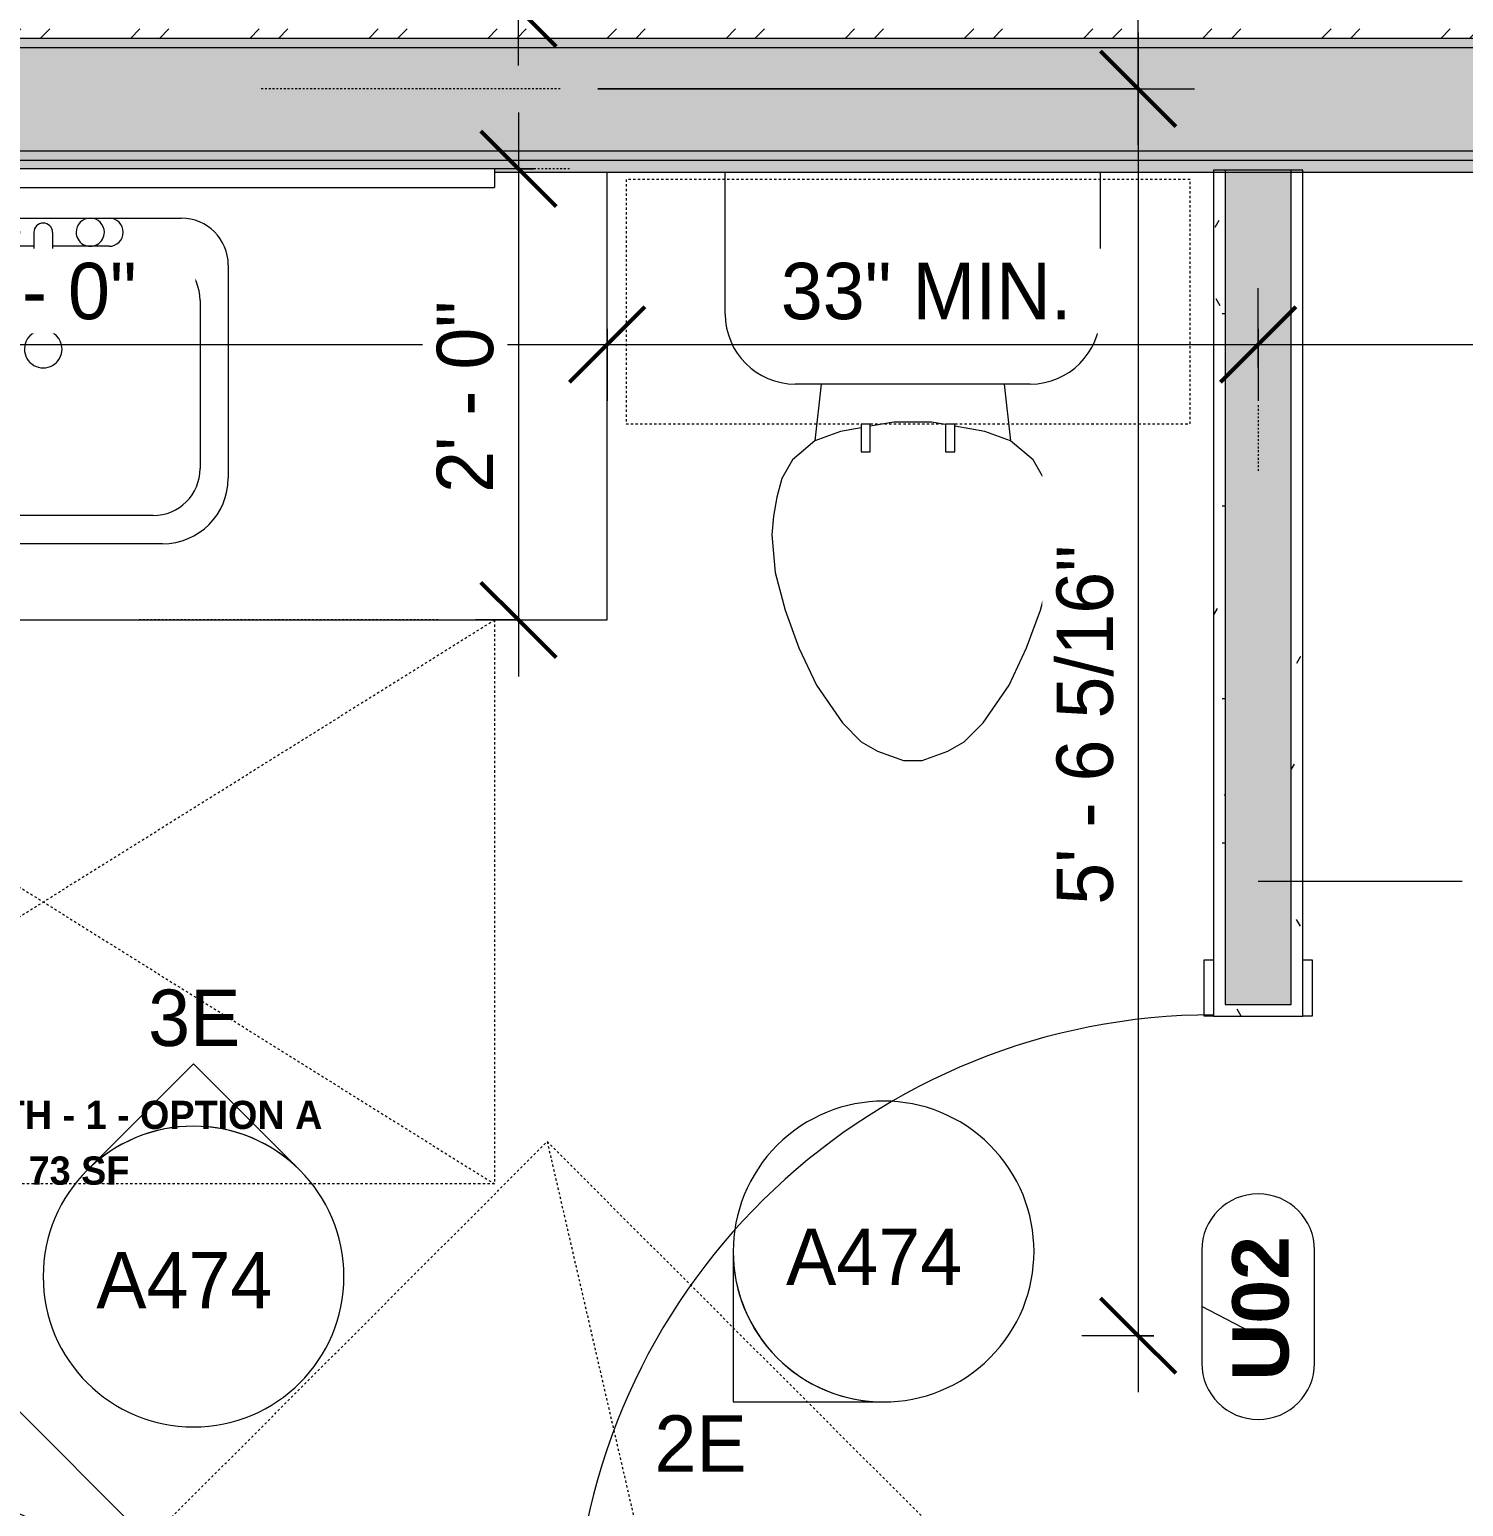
# Model space of a CAD drawing. Header units: inches. Extents: x -4058 to -1781, y 9814 to 12289.
# Drawn here: x -2346.9 to -2270.7, y 10340.4 to 10418.9 of the extents above; entities that cross this region are included whole.
import ezdxf

# ---------------------------------------------------------------- set-up
doc = ezdxf.new("R2010")
doc.units = ezdxf.units.IN
doc.header["$MEASUREMENT"] = 0
doc.linetypes.add('Dash', pattern=[0.25, 0.125, -0.125])
doc.linetypes.add('Dash 3_32_', pattern=[0.1875, 0.09375, -0.09375])
for name, color, linetype, lineweight in [('0-1', 7, 'Continuous', 5), ('A-ANNO-DIMS', 211, 'Continuous', 9), ('A-ANNO-DIMS-32', 211, 'Continuous', 9), ('A-AREA-IDEN', 2, 'Continuous', 9), ('A-DETL-1', 90, 'Dash 3_32_', 9), ('A-DOOR-2', 31, 'Continuous', 9), ('A-DOOR-FRAM', 31, 'Continuous', 9), ('A-DOOR-IDEN', 31, 'Continuous', 9), ('A-GENM', 5, 'Continuous', 9), ('A-GENM-2', 147, 'Dash', 9), ('A-WALL-1', 7, 'Continuous', 9), ('A-WALL-2', 113, 'Continuous', 9), ('A-WALL-IDEN', 211, 'Continuous', 9), ('A-WALL-PATT-1', 9, 'Continuous', 9), ('G-ANNO-SYMB-3', 111, 'Continuous', 9), ('I-WALL-1', 1, 'Continuous', 5), ('I-WALL-2', 7, 'Continuous', 9), ('P-SANR-FIXT', 6, 'Continuous', 9), ('Q-CASE', 31, 'Continuous', 9), ('Q-CASE-2', 31, 'Dash', 9)]:
    doc.layers.add(name, color=color, linetype=linetype, lineweight=lineweight)
doc.styles.add('Arial_B', font='arialbd.ttf', dxfattribs={"height": 3})
doc.styles.add('Century Gothic', font='ufonts.com_century-gothic.ttf', dxfattribs={"height": 3})
doc.styles.add('Century Gothic_B_1', font='GOTHICB.TTF', dxfattribs={"height": 1.5})
doc.dimstyles.new('THE_DIMENSION_STRING_2', dxfattribs={"dimscale": 12, "dimtxt": 3.132505, "dimasz": 0.333333, "dimexe": 0.25, "dimexo": 0.166667, "dimgap": 0.041667, "dimtad": 1, "dimdec": 4, "dimrnd": 0.0625, "dimzin": 3, "dimdsep": 46, "dimlunit": 4, "dimtxsty": 'Century Gothic', "dimblk1": 'OBLIQUE', "dimblk2": 'OBLIQUE', "dimsah": 1, "dimcen": 0.09, "dimdle": 0.25, "dimazin": 0, "dimtfac": 1, "dimtdec": 4, "dimtix": 1, "dimtmove": 0, "dimatfit": 3, "dimfxl": 1, "dimtvp": 1, "dimtfill": 1, "dimfrac": 2, "dimtolj": 1, "dimtzin": 0, "dimarcsym": 2})
doc.dimstyles.new('THE_DIMENSION_STRING_3', dxfattribs={"dimscale": 12, "dimtxt": 3.132505, "dimasz": 0.333333, "dimexe": 0.25, "dimexo": 0.166667, "dimgap": 0.041667, "dimtad": 1, "dimdec": 4, "dimrnd": 0.0625, "dimzin": 3, "dimdsep": 46, "dimlunit": 4, "dimtxsty": 'Century Gothic', "dimblk1": 'OBLIQUE', "dimblk2": 'OBLIQUE', "dimsah": 1, "dimcen": 0.09, "dimdle": 0.25, "dimazin": 0, "dimtfac": 1, "dimtdec": 4, "dimtix": 1, "dimtmove": 0, "dimatfit": 3, "dimfxl": 1, "dimtvp": 1, "dimtfill": 1, "dimfrac": 2, "dimtolj": 1, "dimtzin": 0, "dimarcsym": 2})
doc.dimstyles.new('THE_DIMENSION_STRING_4', dxfattribs={"dimscale": 12, "dimtxt": 3.132505, "dimasz": 0.333333, "dimexe": 0.25, "dimexo": 0.166667, "dimgap": 0.041667, "dimtad": 1, "dimdec": 4, "dimrnd": 0.0625, "dimzin": 3, "dimdsep": 46, "dimlunit": 4, "dimtxsty": 'Century Gothic', "dimblk1": 'OBLIQUE', "dimblk2": 'OBLIQUE', "dimsah": 1, "dimcen": 0.09, "dimdle": 0.25, "dimazin": 0, "dimtfac": 1, "dimtdec": 4, "dimtix": 1, "dimtmove": 0, "dimatfit": 3, "dimfxl": 1, "dimtvp": 1, "dimtfill": 1, "dimfrac": 2, "dimtolj": 1, "dimtzin": 0, "dimarcsym": 2})
pattern_1 = [(0, (0, 0), (10.24, 2.56), [0.422, -7.258, 0.422, -7.258, -40.96]), (0, (0, 0), (10.24, 2.56), [-15.36, 0.422, -14.938, 0.422, -7.258, -17.92]), (0, (0, 0), (10.24, 2.56), [-38.4, 0.422, -4.698, 0.422, -12.378]), (120, (3.84, 1.28), (-7.33702503, 7.58810013), [0.422, -7.258, 0.422, -7.258, -40.96]), (120, (3.84, 1.28), (-7.33702503, 7.58810013), [-15.36, 0.422, -14.938, 0.422, -7.258, -17.92]), (120, (3.84, 1.28), (-7.33702503, 7.58810013), [-38.4, 0.422, -4.698, 0.422, -12.378]), (240, (5.12, 6.4), (-2.90297497, -10.14810013), [0.422, -7.258, 0.422, -7.258, -40.96]), (240, (5.12, 6.4), (-2.90297497, -10.14810013), [-15.36, 0.422, -14.938, 0.422, -7.258, -17.92]), (240, (5.12, 6.4), (-2.90297497, -10.14810013), [-38.4, 0.422, -4.698, 0.422, -12.378])]
pattern_2 = [(161.57, (0.16, 0.16), (-1.279773737, -0.000426766), [0, -9.107, 1.011, 0]), (18.43, (-0.16, 0.16), (-1.279773737, 0.000426766), [0, -9.107, 1.011, 0]), (108.43, (0.16, 0.16), (0.639452382, -3.199964008), [3.035, -7.083]), (71.57, (-0.16, 0.16), (0.639452382, 3.199964008), [3.035, -7.083])]

# ---------------------------------------------------------------- blocks, each defined once
blk = doc.blocks.new('CTR - 1st Phase - Common Walls_rvt-1-UNITS PLANS - 3RD FLOOR')
at = {"layer": 'A-WALL-PATT-1'}
h = blk.add_hatch(dxfattribs=at)
h.set_pattern_fill('FP_63', color=256, style=0, pattern_type=2)
h.set_pattern_definition([(45, (0, 0), (-3.1678384, 3.1678384), []), (45, (0, 4.8), (-3.1678384, 3.1678384), [])])
h.paths.add_polyline_path([(-2076.174, 10418.477), (-2076.174, 10418.977), (-2437.543, 10418.977), (-2437.043, 10418.477), (-2088.021, 10418.477)], flags=0)
h = blk.add_hatch(dxfattribs=at)
h.set_pattern_fill('FP_5', color=256, style=0, pattern_type=2)
h.set_pattern_definition(pattern_2)
h.paths.add_polyline_path([(-2076.174, 10412.477), (-2076.174, 10417.977), (-2437.25, 10417.977), (-2435.062, 10415.789), (-2438.375, 10412.477), (-2088.021, 10412.477)], flags=0)
h = blk.add_hatch(dxfattribs=at)
h.set_pattern_fill('FP_1', color=256, style=0, pattern_type=2)
h.set_pattern_definition(pattern_1)
h.paths.add_polyline_path([(-2076.174, 10411.352), (-2076.174, 10411.977), (-2437.991, 10411.977), (-2438.616, 10411.352), (-2370.221, 10411.352), (-2370.221, 10411.539), (-2322.221, 10411.539), (-2322.221, 10411.352), (-2088.021, 10411.352)], flags=0)
at = {"layer": 'I-WALL-1'}
for points in [[(-2076.174, 10417.977), (-2076.174, 10418.477), (-2437.75, 10418.477), (-2437.25, 10417.977), (-2088.021, 10417.977)], [(-2076.174, 10411.977), (-2076.174, 10412.477), (-2438.375, 10412.477), (-2438.875, 10411.977), (-2088.021, 10411.977)]]:
    blk.add_hatch(color=256, dxfattribs=at).paths.add_polyline_path(points, flags=0)
at = {"layer": 'A-WALL-1'}
for p, q in [((-2076.174, 10418.477), (-2436.159, 10418.477)), ((-2076.174, 10417.977), (-2435.659, 10417.977)), ((-2076.174, 10412.477), (-2437.491, 10412.477)), ((-2076.174, 10411.977), (-2437.991, 10411.977))]:
    blk.add_line(p, q, dxfattribs=at)
at = {"layer": 'I-WALL-2'}
blk.add_line((-2322.221, 10411.352), (-2076.174, 10411.352), dxfattribs=at)
blk = doc.blocks.new('SWING - SINGLE - FLUSH - SWING - FLUSH - 2-10 x 6-8 - PRIVACY-3983846-UNITS PLANS - 3RD FLOOR')
at = {"layer": 'A-DOOR-2'}
for p, q in [((15, -2.375), (15, -36.383)), ((17, -2.375), (15, -2.375)), ((17, -2.375), (17, -36.383)), ((17, -36.383), (15, -36.383))]:
    blk.add_line(p, q, dxfattribs=at)
blk.add_arc((17, -2.375), 34.067, 180, 266.63431, dxfattribs=at)
at = {"layer": 'A-DOOR-FRAM'}
for p, q in [((-20, 2.375), (-20, 2.875)), ((-20, 2.875), (-17, 2.875)), ((-17, 2.375), (-20, 2.375)), ((-17, 2.875), (-17, 2.375)), ((17, 2.375), (17, 2.875)), ((17, 2.875), (20, 2.875)), ((20, 2.375), (17, 2.375)), ((20, 2.875), (20, 2.375)), ((-20, -2.375), (-17, -2.375)), ((-20, -2.875), (-20, -2.375)), ((-17, -2.875), (-20, -2.875)), ((-17, -2.375), (-17, -2.875)), ((17, -2.375), (20, -2.375)), ((17, -2.875), (17, -2.375)), ((20, -2.875), (17, -2.875)), ((20, -2.375), (20, -2.875))]:
    blk.add_line(p, q, dxfattribs=at)
blk = doc.blocks.new('M_Sink Vanity-Square - 500 x 440mm-1372835-UNITS PLANS - 3RD FLOOR')
at = {"layer": 'P-SANR-FIXT'}
for p, q in [((-5.725, 10.23), (7.139, 10.23)), ((-5.225, 8.73), (6.46, 8.73)), ((-9.225, -4.592), (-9.225, 6.73)), ((10.46, 6.91), (10.46, -4.592)), ((-7.725, -2.717), (-7.725, 6.23)), ((8.96, 6.23), (8.96, -2.717)), ((0.118, -6.329), (0.118, -1.59)), ((1.118, -6.329), (1.118, -1.59)), ((0.118, -5.217), (-5.225, -5.217)), ((6.46, -5.217), (1.118, -5.217)), ((-2.882, -5.592), (0.118, -5.592)), ((1.118, -5.592), (3.618, -5.592)), ((7.96, -7.092), (-6.725, -7.092)), ((3.618, -7.092), (-2.882, -7.092))]:
    blk.add_line(p, q, dxfattribs=at)
for centre, radius, start, end in [((-5.725, 6.73), 3.5, 90, 180), ((7.139, 6.91), 3.321, 360, 90), ((-5.225, 6.23), 2.5, 90, 180), ((6.46, 6.23), 2.5, 360, 90), ((0.618, -0.125), 1, 360, 180), ((0.618, -0.125), 1, 180, 0), ((0.618, -1.59), 0.5, 360, 180), ((-5.225, -2.717), 2.5, 180, 270), ((6.46, -2.717), 2.5, 270, 360), ((-6.725, -4.592), 2.5, 180, 270), ((7.96, -4.592), 2.5, 270, 0), ((-2.882, -6.342), 0.75, 90, 270), ((-1.882, -6.342), 0.75, 360, 180), ((2.618, -6.342), 0.75, 0, 180), ((3.618, -6.342), 0.75, 270, 90), ((-1.882, -6.342), 0.75, 180, 0), ((0.618, -6.329), 0.5, 180, 0), ((2.618, -6.342), 0.75, 180, 0)]:
    blk.add_arc(centre, radius, start, end, dxfattribs=at)
blk = doc.blocks.new('Bath Vanity - Bath Vanity 60_-V103-UNITS PLANS - 3RD FLOOR')
at = {"layer": 'Q-CASE'}
for p, q in [((30.738, 24), (-29.262, 24)), ((-29.262, 24), (-29.262, 0.187))]:
    blk.add_line(p, q, dxfattribs=at)
blk = doc.blocks.new('Toilet-Domestic-3D - Toilet-Domestic-3D-V104-UNITS PLANS - 3RD FLOOR')
at = {"layer": 'P-SANR-FIXT'}
for p, q in [((-9.976, 11.75), (-9.976, 19.289)), ((9.976, 19.289), (9.976, 11.75)), ((6.25, 8.024), (-6.25, 8.024)), ((-4.862, 8.024), (-5.209, 5)), ((4.862, 8.024), (5.209, 5)), ((-3.836, 5.5), (-5.209, 5)), ((-2.75, 5.691), (-3.836, 5.5)), ((-1, 6), (-2.262, 5.778)), ((1, 6), (-1, 6)), ((1.75, 5.868), (1, 6)), ((3.836, 5.5), (2.238, 5.782)), ((5.209, 5), (3.836, 5.5)), ((-5.209, 5), (-6.401, 4)), ((6.401, 4), (5.209, 5)), ((-6.401, 4), (-6.968, 3)), ((6.968, 3), (6.401, 4)), ((-6.968, 3), (-7.236, 2)), ((7.236, 2), (6.968, 3)), ((-7.236, 2), (-7.413, 0.996)), ((7.413, 0.996), (7.236, 2)), ((-7.413, 0.996), (-7.5, 0)), ((7.5, 0), (7.413, 0.996)), ((-7.5, 0), (-7.326, -1.992)), ((7.326, -1.992), (7.5, 0)), ((-7.326, -1.992), (-6.788, -4)), ((6.788, -4), (7.326, -1.992)), ((-6.788, -4), (-6.06, -6)), ((6.06, -6), (6.788, -4)), ((-6.06, -6), (-5.127, -8)), ((5.127, -8), (6.06, -6)), ((-5.127, -8), (-3.74, -10)), ((3.74, -10), (5.127, -8)), ((-3.74, -10), (-2.74, -11)), ((2.74, -11), (3.74, -10)), ((-2.74, -11), (-1.874, -11.5)), ((-1.874, -11.5), (-0.5, -12)), ((0.5, -12), (1.874, -11.5)), ((1.874, -11.5), (2.74, -11)), ((-0.5, -12), (0.5, -12))]:
    blk.add_line(p, q, dxfattribs=at)
for centre, start, end in [((-6.25, 11.75), 180, 270), ((6.25, 11.75), 270, 360)]:
    blk.add_arc(centre, 3.726, start, end, dxfattribs=at)
blk = doc.blocks.new('300 Series Wall Hung Cabinet_326 - 30_-2909952-UNITS PLANS - 3RD FLOOR')
at = {"layer": 'Q-CASE'}
for p, q in [((-2.5, -13.188), (-2.012, -13.188)), ((-2.5, -13.188), (-2.5, -14.687)), ((-2.012, -14.687), (-2.012, -13.188)), ((2, -13.188), (2.488, -13.188)), ((2, -13.188), (2, -14.687)), ((2.488, -14.687), (2.488, -13.188)), ((-2.5, -14.687), (-2.012, -14.687)), ((2, -14.687), (2.488, -14.687))]:
    blk.add_line(p, q, dxfattribs=at)
at = {"layer": 'Q-CASE-2'}
for p, q in [((15, -0.188), (-15, -0.188)), ((-15, -0.188), (-15, -13.188)), ((15, -13.188), (15, -0.188)), ((-15, -13.188), (15, -13.188))]:
    blk.add_line(p, q, dxfattribs=at)
blk = doc.blocks.new('BATHROOM MIRROR - BATHROOM MIRROR 48_-3124766-UNITS PLANS - 3RD FLOOR')
at = {"layer": 'Q-CASE'}
for p, q in [((24.738, 24), (-23.262, 24)), ((-23.262, 23), (-23.262, 24)), ((24.738, 24), (24.738, 23)), ((-23.262, 23), (24.738, 23))]:
    blk.add_line(p, q, dxfattribs=at)
blk = doc.blocks.new('CTS6032CP - CTS6032CP-3806650-UNITS PLANS - 3RD FLOOR')
at = {"layer": 'P-SANR-FIXT'}
for p, q in [((0.125, 33), (0, 33)), ((0, 0), (0, 33)), ((0.125, 0.125), (0.125, 33)), ((60, 33), (59.875, 33)), ((59.875, 33), (59.875, 0.125)), ((60, 33), (60, 0)), ((0.125, 32), (1.25, 32)), ((58.75, 32), (1.25, 32)), ((1.25, 4.25), (1.25, 32)), ((58.75, 32), (59.875, 32)), ((58.75, 32), (58.75, 4.308)), ((7.595, 28.46), (53.484, 28.46)), ((52.5, 26), (13.5, 26)), ((4.095, 7.766), (4.095, 24.96)), ((56.984, 24.96), (56.984, 7.766)), ((10, 22.5), (10, 8.75)), ((56, 8.75), (56, 22.5)), ((4.308, 4.25), (1.25, 8.018)), ((58.75, 7.231), (55.942, 4.25)), ((13.5, 5.25), (52.5, 5.25)), ((4.25, 1.25), (1.25, 4.25)), ((22.5, 4.25), (4.308, 4.25)), ((53.484, 4.266), (7.595, 4.266)), ((22.5, 1.25), (22.5, 4.25)), ((37.5, 4.25), (37.5, 1.25)), ((55.942, 4.25), (37.5, 4.25)), ((58.75, 4.308), (55.692, 1.25)), ((37.5, 3.25), (22.5, 3.25)), ((22.5, 2.25), (37.5, 2.25)), ((55.692, 1.25), (4.25, 1.25)), ((60, 0), (0, 0)), ((59.875, 0.125), (0.125, 0.125))]:
    blk.add_line(p, q, dxfattribs=at)
for centre, radius, start, end in [((7.595, 24.96), 3.5, 90, 180), ((53.484, 24.96), 3.5, 360, 90), ((13.5, 22.5), 3.5, 90, 180), ((52.5, 22.5), 3.5, 360, 90), ((52, 16.25), 1.625, 0, 180), ((52, 16.25), 1.625, 180, 360), ((13.5, 8.75), 3.5, 180, 270), ((52.5, 8.75), 3.5, 270, 0), ((7.595, 7.766), 3.5, 180, 270), ((53.484, 7.766), 3.5, 270, 0)]:
    blk.add_arc(centre, radius, start, end, dxfattribs=at)
blk = doc.blocks.new('ADA Clearances - 30_x48_-V105-UNITS PLANS - 3RD FLOOR')
at = {"layer": 'A-GENM-2'}
for p, q in [((-15, 24), (15, -24)), ((-15, 24), (15, 24)), ((15, 24), (-14.922, -23.875)), ((15, 24), (15, -24)), ((15, -24), (-14, -24))]:
    blk.add_line(p, q, dxfattribs=at)
blk = doc.blocks.new('ADA Clearances - 30_x48_-V112-UNITS PLANS - 3RD FLOOR')
at = {"layer": 'A-GENM-2'}
for p, q in [((15, 24), (-15, -24)), ((-15, 24), (15, -24)), ((-15, -24), (-15, 24)), ((-15, 24), (15, 24)), ((15, -24), (-15, -24))]:
    blk.add_line(p, q, dxfattribs=at)
blk = doc.blocks.new('DIMBLOCK274-UNITS PLANS - 3RD FLOOR')
at = {"layer": 'A-ANNO-DIMS-32', "lineweight": 50}
for p, q in [((-2376.221, 10402.191), (-2374.221, 10404.191)), ((-2316.221, 10402.191), (-2314.221, 10404.191)), ((-2376.221, 10402.191), (-2378.221, 10400.191)), ((-2316.221, 10402.191), (-2318.221, 10400.191))]:
    blk.add_line(p, q, dxfattribs=at)
at = {"layer": 'A-ANNO-DIMS-32'}
for p, q in [((-2376.221, 10403.019), (-2376.221, 10399.191)), ((-2376.221, 10402.191), (-2376.221, 10403.019)), ((-2316.221, 10403.019), (-2316.221, 10399.191)), ((-2316.221, 10402.191), (-2316.221, 10403.019)), ((-2379.221, 10402.191), (-2316.221, 10402.191))]:
    blk.add_line(p, q, dxfattribs=at)
at = {"layer": 'A-ANNO-DIMS-32', "color": 0, "insert": (-2351.466, 10406.536), "char_height": 3, "width": 12.58969, "attachment_point": 1, "line_spacing_factor": 0.984502, "style": 'Century Gothic', "bg_fill": 3, "box_fill_scale": 1.25, "bg_fill_color": 256, "bg_fill_true_color": 13158600, "bg_fill_transparency": 0}
blk.add_mtext('5\' - 0"', dxfattribs=at)
blk = doc.blocks.new('_Oblique')
at = {"color": 0, "linetype": 'ByBlock', "lineweight": -2}
blk.add_line((-0.5, -0.5), (0.5, 0.5), dxfattribs=at)
blk = doc.blocks.new('DIMBLOCK275-UNITS PLANS - 3RD FLOOR')
at = {"layer": 'A-ANNO-DIMS-32', "lineweight": 50}
for p, q in [((-2316.221, 10402.191), (-2314.221, 10404.191)), ((-2281.596, 10402.191), (-2279.596, 10404.191)), ((-2316.221, 10402.191), (-2318.221, 10400.191)), ((-2281.596, 10402.191), (-2283.596, 10400.191))]:
    blk.add_line(p, q, dxfattribs=at)
at = {"layer": 'A-ANNO-DIMS-32'}
for p, q in [((-2316.221, 10403.019), (-2316.221, 10399.191)), ((-2316.221, 10402.191), (-2316.221, 10403.019)), ((-2281.596, 10403.019), (-2281.596, 10399.191)), ((-2281.596, 10402.191), (-2281.596, 10403.019)), ((-2316.221, 10402.191), (-2278.596, 10402.191))]:
    blk.add_line(p, q, dxfattribs=at)
at = {"layer": 'A-ANNO-DIMS-32', "color": 0, "insert": (-2306.988, 10406.536), "char_height": 3, "width": 19.3917, "attachment_point": 1, "line_spacing_factor": 0.984502, "style": 'Century Gothic', "bg_fill": 3, "box_fill_scale": 1.25, "bg_fill_color": 256, "bg_fill_true_color": 13158600, "bg_fill_transparency": 0}
blk.add_mtext('33" MIN.', dxfattribs=at)
blk = doc.blocks.new('Door Tag - Type Mark-2601225-UNITS PLANS - 3RD FLOOR')
at = {"layer": 'A-DOOR-IDEN'}
for p, q in [((0.09375, 0.09375), (-0.09375, 0.09375)), ((-0.09375, -0.09375), (0.09375, -0.09375))]:
    blk.add_line(p, q, dxfattribs=at)
for centre, start, end in [((-0.09375, 0), 90, 270), ((0.09375, 0), 270, 90)]:
    blk.add_arc(centre, 0.09375, start, end, dxfattribs=at)
blk = doc.blocks.new('DIMBLOCK360-UNITS PLANS - 3RD FLOOR')
at = {"layer": 'A-ANNO-DIMS-32'}
for p, q in [((-2320.945, 10417.039), (-2320.945, 10447.039)), ((-2323.221, 10444.039), (-2317.945, 10444.039)), ((-2320.945, 10444.039), (-2323.221, 10444.039)), ((-2321.773, 10420.039), (-2317.945, 10420.039)), ((-2320.945, 10420.039), (-2321.773, 10420.039))]:
    blk.add_line(p, q, dxfattribs=at)
at = {"layer": 'A-ANNO-DIMS-32', "lineweight": 50}
for p, q in [((-2320.945, 10444.039), (-2322.945, 10446.039)), ((-2320.945, 10444.039), (-2318.945, 10442.039)), ((-2320.945, 10420.039), (-2322.945, 10422.039)), ((-2320.945, 10420.039), (-2318.945, 10418.039))]:
    blk.add_line(p, q, dxfattribs=at)
at = {"layer": 'A-ANNO-DIMS-32', "color": 0, "insert": (-2325.29, 10426.794), "char_height": 3, "width": 12.58969, "attachment_point": 1, "rotation": 90, "line_spacing_factor": 0.984502, "style": 'Century Gothic', "bg_fill": 3, "box_fill_scale": 1.25, "bg_fill_color": 256, "bg_fill_true_color": 13158600, "bg_fill_transparency": 0}
blk.add_mtext('2\' - 0"', dxfattribs=at)
blk = doc.blocks.new('DIMBLOCK362-UNITS PLANS - 3RD FLOOR')
at = {"layer": 'A-ANNO-DIMS-32'}
for p, q in [((-2320.945, 10414.539), (-2320.945, 10384.539)), ((-2320.117, 10411.539), (-2323.945, 10411.539)), ((-2320.945, 10411.539), (-2320.117, 10411.539)), ((-2323.221, 10387.539), (-2317.945, 10387.539)), ((-2320.945, 10387.539), (-2323.221, 10387.539))]:
    blk.add_line(p, q, dxfattribs=at)
at = {"layer": 'A-ANNO-DIMS-32', "lineweight": 50}
for p, q in [((-2320.945, 10411.539), (-2322.945, 10413.539)), ((-2320.945, 10411.539), (-2318.945, 10409.539)), ((-2320.945, 10387.539), (-2322.945, 10389.539)), ((-2320.945, 10387.539), (-2318.945, 10385.539))]:
    blk.add_line(p, q, dxfattribs=at)
at = {"layer": 'A-ANNO-DIMS-32', "color": 0, "insert": (-2325.29, 10394.294), "char_height": 3, "width": 12.58969, "attachment_point": 1, "rotation": 90, "line_spacing_factor": 0.984502, "style": 'Century Gothic', "bg_fill": 3, "box_fill_scale": 1.25, "bg_fill_color": 256, "bg_fill_true_color": 13158600, "bg_fill_transparency": 0}
blk.add_mtext('2\' - 0"', dxfattribs=at)
blk = doc.blocks.new('DIMBLOCK739-UNITS PLANS - 3RD FLOOR')
at = {"layer": 'A-ANNO-DIMS-32'}
for p, q in [((-2287.977, 10412.789), (-2287.977, 10485.115)), ((-2288.806, 10482.115), (-2284.977, 10482.115)), ((-2287.977, 10482.115), (-2288.806, 10482.115)), ((-2316.721, 10415.789), (-2284.977, 10415.789)), ((-2287.977, 10415.789), (-2316.721, 10415.789))]:
    blk.add_line(p, q, dxfattribs=at)
at = {"layer": 'A-ANNO-DIMS-32', "lineweight": 50}
for p, q in [((-2287.977, 10482.115), (-2289.977, 10484.115)), ((-2287.977, 10482.115), (-2285.977, 10480.115)), ((-2287.977, 10415.789), (-2289.977, 10417.789)), ((-2287.977, 10415.789), (-2285.977, 10413.789))]:
    blk.add_line(p, q, dxfattribs=at)
at = {"layer": 'A-ANNO-DIMS-32', "color": 0, "insert": (-2292.323, 10438.709), "char_height": 3, "width": 24.5827, "attachment_point": 1, "rotation": 90, "line_spacing_factor": 0.984502, "style": 'Century Gothic', "bg_fill": 3, "box_fill_scale": 1.25, "bg_fill_color": 256, "bg_fill_true_color": 13158600, "bg_fill_transparency": 0}
blk.add_mtext('5\' - 6 5/16"', dxfattribs=at)
blk = doc.blocks.new('DIMBLOCK741-UNITS PLANS - 3RD FLOOR')
at = {"layer": 'A-ANNO-DIMS-32'}
for p, q in [((-2287.977, 10418.789), (-2287.977, 10346.464)), ((-2316.721, 10415.789), (-2284.977, 10415.789)), ((-2287.977, 10415.789), (-2316.721, 10415.789)), ((-2287.149, 10349.464), (-2290.977, 10349.464)), ((-2287.977, 10349.464), (-2287.149, 10349.464))]:
    blk.add_line(p, q, dxfattribs=at)
at = {"layer": 'A-ANNO-DIMS-32', "lineweight": 50}
for p, q in [((-2287.977, 10415.789), (-2289.977, 10417.789)), ((-2287.977, 10415.789), (-2285.977, 10413.789)), ((-2287.977, 10349.464), (-2289.977, 10351.464)), ((-2287.977, 10349.464), (-2285.977, 10347.464))]:
    blk.add_line(p, q, dxfattribs=at)
at = {"layer": 'A-ANNO-DIMS-32', "color": 0, "insert": (-2292.323, 10372.384), "char_height": 3, "width": 24.5827, "attachment_point": 1, "rotation": 90, "line_spacing_factor": 0.984502, "style": 'Century Gothic', "bg_fill": 3, "box_fill_scale": 1.25, "bg_fill_color": 256, "bg_fill_true_color": 13158600, "bg_fill_transparency": 0}
blk.add_mtext('5\' - 6 5/16"', dxfattribs=at)
blk = doc.blocks.new('DIMBLOCK912-UNITS PLANS - 3RD FLOOR')
at = {"layer": 'A-ANNO-DIMS-32'}
for p, q in [((-2281.596, 10400.964), (-2281.596, 10405.191)), ((-2076.174, 10399.339), (-2076.174, 10405.191)), ((-2284.596, 10402.191), (-2073.174, 10402.191)), ((-2281.596, 10402.191), (-2281.596, 10400.964)), ((-2076.174, 10402.191), (-2076.174, 10399.339))]:
    blk.add_line(p, q, dxfattribs=at)
at = {"layer": 'A-ANNO-DIMS-32', "lineweight": 50}
for p, q in [((-2281.596, 10402.191), (-2279.596, 10404.191)), ((-2076.174, 10402.191), (-2074.174, 10404.191)), ((-2281.596, 10402.191), (-2283.596, 10400.191)), ((-2076.174, 10402.191), (-2078.174, 10400.191))]:
    blk.add_line(p, q, dxfattribs=at)
at = {"layer": 'A-ANNO-DIMS-32', "color": 0, "insert": (-2190.296, 10406.536), "char_height": 3, "width": 27.38704, "attachment_point": 1, "line_spacing_factor": 0.984502, "style": 'Century Gothic', "bg_fill": 3, "box_fill_scale": 1.25, "bg_fill_color": 256, "bg_fill_true_color": 13158600, "bg_fill_transparency": 0}
blk.add_mtext('17\' - 1 7/16"', dxfattribs=at)
blk = doc.blocks.new('Elevation - Filled Arrow-152140-UNITS PLANS - 3RD FLOOR')
at = {"layer": 'G-ANNO-SYMB-3'}
for start, end in [(360, 180), (180, 360)]:
    blk.add_arc((0, 0), 0.25, start, end, dxfattribs=at)
blk = doc.blocks.new('Elevation - Filled Arrow-151867-UNITS PLANS - 3RD FLOOR')
at = {"layer": 'G-ANNO-SYMB-3'}
for p, q in [((0, 0.3536), (-0.1768, 0.1768)), ((0.1768, 0.1768), (0, 0.3536))]:
    blk.add_line(p, q, dxfattribs=at)
blk.add_arc((0, 0), 0.25, 45, 135, dxfattribs=at)

msp = doc.modelspace()

# ---------------------------------------------------------------- hatches: boundary and pattern name
at = {"layer": 'A-WALL-PATT-1'}
h = msp.add_hatch(dxfattribs=at)
h.set_pattern_fill('FP_1', color=256, style=0, pattern_type=2)
h.set_pattern_definition(pattern_1)
h.paths.add_polyline_path([(-2283.97069, 10326.11131), (-2283.34569, 10326.73631), (-2283.34569, 10331.83886), (-2281.59569, 10331.83886), (-2281.59569, 10332.46386), (-2283.97069, 10332.46386), (-2283.97069, 10326.99519)], flags=0)
h.paths.add_polyline_path([(-2281.59569, 10366.46386), (-2281.59569, 10367.08886), (-2283.34569, 10367.08886), (-2283.34569, 10411.46386), (-2283.97069, 10411.46386), (-2283.97069, 10366.46386)], flags=0)
h = msp.add_hatch(dxfattribs=at)
h.set_pattern_fill('FP_5', color=256, style=0, pattern_type=2)
h.set_pattern_definition(pattern_2)
h.paths.add_polyline_path([(-2283.34569, 10318.95813), (-2279.84569, 10322.45813), (-2279.84569, 10331.83886), (-2283.34569, 10331.83886), (-2283.34569, 10326.73631)], flags=0)
h.paths.add_polyline_path([(-2279.84569, 10367.08886), (-2279.84569, 10411.46386), (-2283.34569, 10411.46386), (-2283.34569, 10367.08886), (-2281.59569, 10367.08886)], flags=0)
h = msp.add_hatch(dxfattribs=at)
h.set_pattern_fill('FP_1', color=256, style=0, pattern_type=2)
h.set_pattern_definition(pattern_1)
h.paths.add_polyline_path([(-2279.84569, 10321.57425), (-2279.22069, 10322.19925), (-2279.22069, 10332.46386), (-2281.59569, 10332.46386), (-2281.59569, 10331.83886), (-2279.84569, 10331.83886), (-2279.84569, 10322.45813)], flags=0)
h.paths.add_polyline_path([(-2279.22069, 10366.46386), (-2279.22069, 10411.46386), (-2279.84569, 10411.46386), (-2279.84569, 10367.08886), (-2281.59569, 10367.08886), (-2281.59569, 10366.46386)], flags=0)

# ---------------------------------------------------------------- linework, layer by layer
at = {"layer": 'A-DETL-1'}
for p, q in [((-2318.72069, 10415.7894), (-2334.72069, 10415.7894)), ((-2318.72069, 10415.7894), (-2334.72069, 10415.7894)), ((-2318.22069, 10411.5394), (-2326.22069, 10411.5394)), ((-2316.22069, 10392.46386), (-2316.22069, 10406.46386)), ((-2281.59569, 10398.96386), (-2281.59569, 10395.46386)), ((-2325.22069, 10387.5394), (-2341.22069, 10387.5394))]:
    msp.add_line(p, q, dxfattribs=at)
at = {"layer": 'A-DOOR-IDEN'}
msp.add_line((-2281.59569, 10349.46386), (-2284.59569, 10351.00927), dxfattribs=at)
at = {"layer": 'A-WALL-2'}
for p, q in [((-2283.97069, 10411.46386), (-2283.97069, 10366.46386)), ((-2279.22069, 10411.46386), (-2283.97069, 10411.46386)), ((-2283.34569, 10411.46386), (-2283.34569, 10367.08886)), ((-2279.84569, 10367.08886), (-2279.84569, 10411.46386)), ((-2279.22069, 10366.46386), (-2279.22069, 10411.46386)), ((-2283.34569, 10367.08886), (-2279.84569, 10367.08886)), ((-2283.97069, 10366.46386), (-2279.22069, 10366.46386))]:
    msp.add_line(p, q, dxfattribs=at)
at = {"layer": 'A-WALL-IDEN'}
msp.add_line((-2281.59569, 10373.63919), (-2270.75253, 10373.63919), dxfattribs=at)

# ---------------------------------------------------------------- block references
at = {"layer": '0-1'}
msp.add_blockref('CTR - 1st Phase - Common Walls_rvt-1-UNITS PLANS - 3RD FLOOR', (0, 0), dxfattribs=at)
at = {"layer": 'A-DOOR-2', "rotation": 269.9999999999515}
msp.add_blockref('SWING - SINGLE - FLUSH - SWING - FLUSH - 2-10 x 6-8 - PRIVACY-3983846-UNITS PLANS - 3RD FLOOR', (-2281.59569, 10349.46386), dxfattribs=at)
at = {"layer": 'A-DOOR-IDEN', "xscale": 31.99999999999999, "yscale": 31.99999999999999, "zscale": 31.99999999999999, "rotation": 89.99999999999991}
msp.add_blockref('Door Tag - Type Mark-2601225-UNITS PLANS - 3RD FLOOR', (-2281.59569, 10351.00927), dxfattribs=at)
at = {"layer": 'A-GENM'}
for name, p, rotation in [('ADA Clearances - 30_x48_-V112-UNITS PLANS - 3RD FLOOR', (-2346.22069, 10372.5394), 89.99999999982086), ('ADA Clearances - 30_x48_-V105-UNITS PLANS - 3RD FLOOR', (-2313.05085, 10332.20971), 44.99999999991158)]:
    msp.add_blockref(name, p, dxfattribs=dict(at, rotation=rotation))
at = {"layer": 'G-ANNO-SYMB-3', "xscale": 31.99999999999999, "yscale": 31.99999999999999, "zscale": 31.99999999999999}
for name in ['Elevation - Filled Arrow-151867-UNITS PLANS - 3RD FLOOR', 'Elevation - Filled Arrow-152140-UNITS PLANS - 3RD FLOOR']:
    msp.add_blockref(name, (-2338.2258, 10352.61003), dxfattribs=at)
at = {"layer": 'P-SANR-FIXT'}
msp.add_blockref('Toilet-Domestic-3D - Toilet-Domestic-3D-V104-UNITS PLANS - 3RD FLOOR', (-2299.97069, 10392.06317), dxfattribs=at)
for name, p, rotation in [('M_Sink Vanity-Square - 500 x 440mm-1372835-UNITS PLANS - 3RD FLOOR', (-2345.603, 10401.82206), 180), ('CTS6032CP - CTS6032CP-3806650-UNITS PLANS - 3RD FLOOR', (-2371.74071, 10324.43154), 314.9999999997807)]:
    msp.add_blockref(name, p, dxfattribs=dict(at, rotation=rotation))
at = {"layer": 'Q-CASE'}
for name, p in [('BATHROOM MIRROR - BATHROOM MIRROR 48_-3124766-UNITS PLANS - 3RD FLOOR', (-2346.95839, 10387.5394)), ('300 Series Wall Hung Cabinet_326 - 30_-2909952-UNITS PLANS - 3RD FLOOR', (-2300.22069, 10411.1644))]:
    msp.add_blockref(name, p, dxfattribs=at)
at = {"layer": 'Q-CASE', "rotation": 180}
msp.add_blockref('Bath Vanity - Bath Vanity 60_-V103-UNITS PLANS - 3RD FLOOR', (-2345.48298, 10411.5394), dxfattribs=at)

# ---------------------------------------------------------------- texts
at = {"layer": 'A-AREA-IDEN', "char_height": 1.5, "attachment_point": 1, "style": 'Century Gothic_B_1'}
for s, insert, width in [('2BD - BATH - 1 - OPTION A', (-2357.11604, 10361.9604), 30.3), ('73 SF', (-2346.9932, 10358.9987), 5.757)]:
    msp.add_mtext(s, dxfattribs=dict(at, insert=insert, width=width))
at = {"layer": 'A-DOOR-IDEN', "insert": (-2282.97554, 10347.07739), "char_height": 3, "width": 9.393, "attachment_point": 1, "rotation": 90, "style": 'Arial_B'}
msp.add_mtext('U02', dxfattribs=at)
at = {"layer": 'G-ANNO-SYMB-3', "char_height": 3, "attachment_point": 1, "style": 'Century Gothic'}
for s, insert, width in [('3E', (-2340.64015, 10367.87539), 5.555), ('A474', (-2343.40174, 10353.91646), 12.221), ('2E', (-2313.71234, 10345.22622), 5.555)]:
    msp.add_mtext(s, dxfattribs=dict(at, insert=insert, width=width))

# ---------------------------------------------------------------- next in the draw order: dimensions: what is measured, and where the dimension line sits
at = {"layer": 'A-ANNO-DIMS'}
dim = msp.add_linear_dim(base=(-2320.94494, 10444.0394), p1=(-2323.77337, 10420.0394), p2=(-2325.22069, 10444.0394), angle=90, dimstyle='THE_DIMENSION_STRING_2', override={"dimpost": '<>', "dimfxl": 24.043601}, dxfattribs=at)
dim.commit()
dim.dimension.update_dxf_attribs({"geometry": 'DIMBLOCK360-UNITS PLANS - 3RD FLOOR', "text_midpoint": (-2323.0204, 10432.0394)})
dim = msp.add_linear_dim(base=(-2316.22069, 10402.19088), p1=(-2376.22069, 10405.01931), p2=(-2316.22069, 10405.01931), dimstyle='THE_DIMENSION_STRING_2', override={"dimpost": '<>', "dimfxl": 60}, dxfattribs=at)
dim.commit()
dim.dimension.update_dxf_attribs({"geometry": 'DIMBLOCK274-UNITS PLANS - 3RD FLOOR', "text_midpoint": (-2346.22069, 10404.26634)})

# ---------------------------------------------------------------- next in the draw order: dimensions: what is measured, and where the dimension line sits
dim = msp.add_linear_dim(base=(-2281.59569, 10402.19088), p1=(-2316.22069, 10405.01931), p2=(-2281.59569, 10405.01931), text='33" MIN.', dimstyle='THE_DIMENSION_STRING_2', override={"dimpost": '<>', "dimfxl": 34.625}, dxfattribs=at)
dim.commit()
dim.dimension.update_dxf_attribs({"geometry": 'DIMBLOCK275-UNITS PLANS - 3RD FLOOR', "text_midpoint": (-2298.90819, 10404.26634)})

# ---------------------------------------------------------------- next in the draw order: dimensions: what is measured, and where the dimension line sits
dim = msp.add_linear_dim(base=(-2320.94494, 10387.5394), p1=(-2318.11651, 10411.5394), p2=(-2325.22069, 10387.5394), angle=90, dimstyle='THE_DIMENSION_STRING_2', override={"dimpost": '<>', "dimfxl": 25.029369}, dxfattribs=at)
dim.commit()
dim.dimension.update_dxf_attribs({"geometry": 'DIMBLOCK362-UNITS PLANS - 3RD FLOOR', "text_midpoint": (-2323.0204, 10399.5394)})

# ---------------------------------------------------------------- next in the draw order: dimensions: what is measured, and where the dimension line sits
dim = msp.add_linear_dim(base=(-2287.97737, 10482.11493), p1=(-2318.72069, 10415.7894), p2=(-2290.8058, 10482.11493), angle=90, dimstyle='THE_DIMENSION_STRING_3', override={"dimpost": '<>', "dimfxl": 71.96053}, dxfattribs=at)
dim.commit()
dim.dimension.update_dxf_attribs({"geometry": 'DIMBLOCK739-UNITS PLANS - 3RD FLOOR', "text_midpoint": (-2290.21904, 10448.95216)})

# ---------------------------------------------------------------- next in the draw order: dimensions: what is measured, and where the dimension line sits
dim = msp.add_linear_dim(base=(-2287.97737, 10349.46386), p1=(-2318.72069, 10415.7894), p2=(-2285.14894, 10349.46386), angle=90, dimstyle='THE_DIMENSION_STRING_3', override={"dimpost": '<>', "dimfxl": 74.338004}, dxfattribs=at)
dim.commit()
dim.dimension.update_dxf_attribs({"geometry": 'DIMBLOCK741-UNITS PLANS - 3RD FLOOR', "text_midpoint": (-2290.21904, 10382.62663)})

# ---------------------------------------------------------------- next in the draw order: block references
at = {"layer": 'G-ANNO-SYMB-3', "xscale": 31.99999999999999, "yscale": 31.99999999999999, "zscale": 31.99999999999999}
for name, rotation in [('Elevation - Filled Arrow-152140-UNITS PLANS - 3RD FLOOR', 44.99999999986699), ('Elevation - Filled Arrow-151867-UNITS PLANS - 3RD FLOOR', 134.9999999998669)]:
    msp.add_blockref(name, (-2301.5192, 10353.94238), dxfattribs=dict(at, rotation=rotation))

# ---------------------------------------------------------------- next in the draw order: texts
at = {"layer": 'G-ANNO-SYMB-3', "insert": (-2306.70842, 10355.16669), "char_height": 3, "width": 12.221, "attachment_point": 1, "style": 'Century Gothic'}
msp.add_mtext('A474', dxfattribs=at)

# ---------------------------------------------------------------- next in the draw order: dimensions: what is measured, and where the dimension line sits
at = {"layer": 'A-ANNO-DIMS'}
dim = msp.add_linear_dim(base=(-2076.173737, 10402.19088), p1=(-2281.595688, 10398.96386), p2=(-2076.173737, 10397.33886), dimstyle='THE_DIMENSION_STRING_4', override={"dimpost": '<>', "dimfxl": 205.428379}, dxfattribs=at)
dim.commit()
dim.dimension.update_dxf_attribs({"geometry": 'DIMBLOCK912-UNITS PLANS - 3RD FLOOR', "text_midpoint": (-2178.884712, 10404.432552)})

doc.saveas('drawing.dxf')
